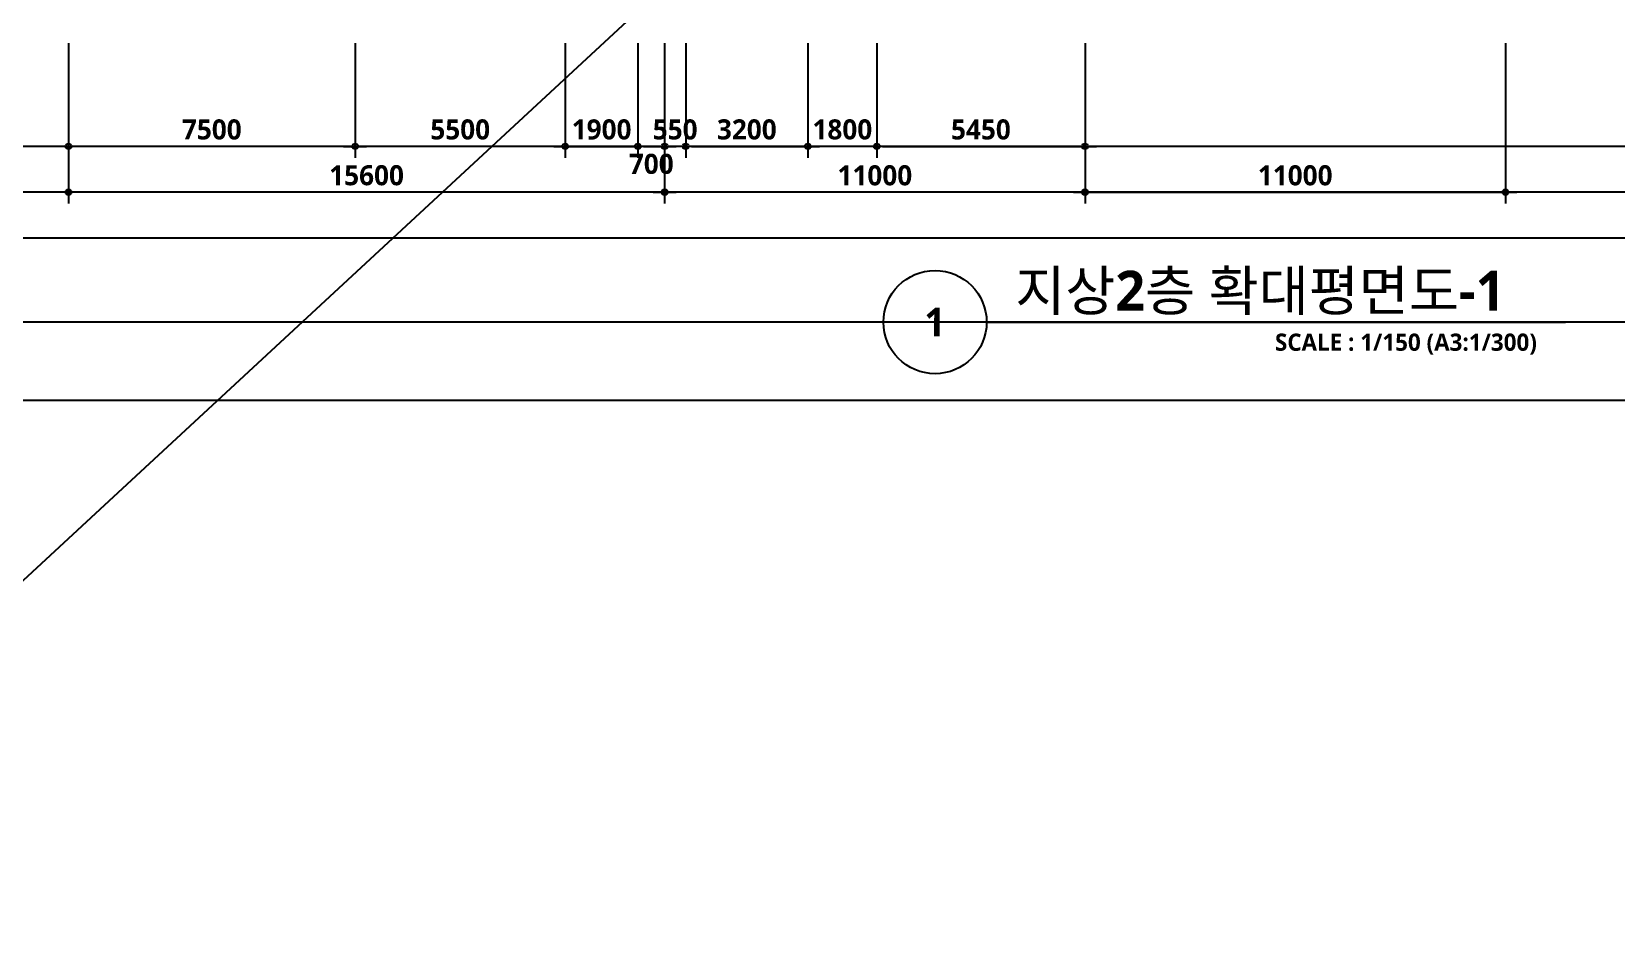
# Model space of a CAD drawing. Header units: millimetres. Extents: x -63924 to 190228206, y 0 to 456875599.
# Drawn here: x 12956 to 54423, y 380504 to 404150 of the extents above; entities that cross this region are included whole.
import ezdxf
from ezdxf.enums import TextEntityAlignment as Align

# ---------------------------------------------------------------- set-up
doc = ezdxf.new("R2010")
doc.units = ezdxf.units.MM
doc.header["$LTSCALE"] = 150
doc.header["$MEASUREMENT"] = 0
doc.header["$PDSIZE"] = -10
doc.layers.get('0').update_dxf_attribs({"linetype": 'CONTINUOUS'})
doc.layers.get('Defpoints').update_dxf_attribs({"color": 153, "linetype": 'CONTINUOUS'})
for name, color, linetype in [('A-ANNO-TITL', 7, 'CONTINUOUS'), ('A-ST-AXIS-DIM', 7, 'CONTINUOUS'), ('AA-XXXX-TXT1', 2, 'CONTINUOUS')]:
    doc.layers.add(name, color=color, linetype=linetype)
doc.layers.add('Defpoint', color=161, linetype='CONTINUOUS', plot=False)
doc.layers.add('G(그리드1)', color=185, linetype='CONTINUOUS', plot=False)
doc.styles.add('SH_대대리576', font='')
doc.styles.get('SH_대대리576').set_extended_font_data('NanumGothic', bold=True)
doc.dimstyles.new('SHP 300', dxfattribs={"dimscale": 150, "dimtxt": 3.5, "dimasz": 1, "dimexe": 2, "dimexo": 2, "dimgap": 1, "dimtad": 1, "dimdec": 0, "dimzin": 0, "dimdsep": 46, "dimtxsty": 'SH_대대리576', "dimblk": 'DIMDOT', "dimcen": 0.09, "dimclrt": 3, "dimadec": 0, "dimazin": 1, "dimtfac": 1, "dimtdec": 0, "dimtix": 1, "dimtmove": 2, "dimatfit": 0, "dimldrblk": 'DIMDOT', "dimfxl": 1, "dimtolj": 1, "dimtzin": 0, "dimarcsym": 0})

# ---------------------------------------------------------------- blocks, each defined once
blk = doc.blocks.new('*U12')
at = {"layer": 'A-ANNO-TITL'}
blk.add_line((0, 0), (5050, 0), dxfattribs=at)
blk.add_circle((-450, 0), 450, dxfattribs=at)
at = {"layer": 'AA-XXXX-TXT1', "style": 'SH_대대리576'}
blk.add_attdef('DWG.TITLE', (250, 100), '', height=350, dxfattribs=at)
at = {"layer": 'AA-XXXX-TXT1', "color": 7, "style": 'SH_대대리576'}
blk.add_attdef('NO1', text='', height=300, dxfattribs=at).set_placement((-450, 0), align=Align.MIDDLE)
at = {"layer": 'AA-XXXX-TXT1', "style": 'SH_대대리576'}
blk.add_attdef('SCALE', text='', height=150, dxfattribs=at).set_placement((4800, -100), align=Align.TOP_RIGHT)
blk = doc.blocks.new('DIMDOT')
at = {"color": 0}
blk.add_line((-2, 0), (2, 0), dxfattribs=at)
for radius in [0.5, 0.25]:
    blk.add_circle((0, 0), radius, dxfattribs=at)
blk = doc.blocks.new('*D1078')
at = {"layer": 'A-ST-AXIS-DIM', "color": 0, "lineweight": -2, "transparency": 16777216}
for p, q in [((13920, 403850), (13920, 400850)), ((21420, 403850), (21420, 400850)), ((21270, 401150), (14070, 401150))]:
    blk.add_line(p, q, dxfattribs=at)
at = {"layer": 'Defpoints', "color": 0, "transparency": 16777216}
for p in [(13920, 404150), (21420, 404150), (13920, 401150)]:
    blk.add_point(p, dxfattribs=at)
at = {"layer": 'A-ST-AXIS-DIM', "color": 0, "linetype": 'ByBlock', "lineweight": -2, "transparency": 16777216, "xscale": 150, "yscale": 150, "zscale": 150, "rotation": 180}
blk.add_blockref('DIMDOT', (13920, 401150), dxfattribs=at)
at = {"layer": 'A-ST-AXIS-DIM', "color": 0, "linetype": 'ByBlock', "lineweight": -2, "transparency": 16777216, "xscale": 150, "yscale": 150, "zscale": 150}
blk.add_blockref('DIMDOT', (21420, 401150), dxfattribs=at)
at = {"layer": 'A-ST-AXIS-DIM', "color": 3, "transparency": 16777216, "insert": (17670, 401589), "char_height": 525, "attachment_point": 5, "style": 'SH_대대리576'}
blk.add_mtext('\\A1;7500', dxfattribs=at)
blk = doc.blocks.new('*D1079')
at = {"layer": 'A-ST-AXIS-DIM', "color": 0, "lineweight": -2, "transparency": 16777216}
for p, q in [((26920, 403850), (26920, 400850)), ((28820, 403850), (28820, 400850)), ((26770, 401150), (26620, 401150)), ((26920, 401150), (28820, 401150)), ((28970, 401150), (29120, 401150))]:
    blk.add_line(p, q, dxfattribs=at)
at = {"layer": 'Defpoints', "color": 0, "transparency": 16777216}
for p in [(26920, 404150), (28820, 404150), (28820, 401150)]:
    blk.add_point(p, dxfattribs=at)
at = {"layer": 'A-ST-AXIS-DIM', "color": 0, "linetype": 'ByBlock', "lineweight": -2, "transparency": 16777216, "xscale": 150, "yscale": 150, "zscale": 150}
blk.add_blockref('DIMDOT', (26920, 401150), dxfattribs=at)
at = {"layer": 'A-ST-AXIS-DIM', "color": 0, "linetype": 'ByBlock', "lineweight": -2, "transparency": 16777216, "xscale": 150, "yscale": 150, "zscale": 150, "rotation": 180}
blk.add_blockref('DIMDOT', (28820, 401150), dxfattribs=at)
at = {"layer": 'A-ST-AXIS-DIM', "color": 3, "transparency": 16777216, "insert": (27870, 401590), "char_height": 525, "attachment_point": 5, "style": 'SH_대대리576'}
blk.add_mtext('\\A1;1900', dxfattribs=at)
blk = doc.blocks.new('*D1080')
at = {"layer": 'A-ST-AXIS-DIM', "color": 0, "lineweight": -2, "transparency": 16777216}
for p, q in [((13920, 403850), (13920, 399650)), ((29520, 403850), (29520, 399650)), ((29370, 399950), (14070, 399950))]:
    blk.add_line(p, q, dxfattribs=at)
at = {"layer": 'Defpoints', "color": 0, "transparency": 16777216}
for p in [(13920, 404150), (29520, 404150), (13920, 399950)]:
    blk.add_point(p, dxfattribs=at)
at = {"layer": 'A-ST-AXIS-DIM', "color": 0, "linetype": 'ByBlock', "lineweight": -2, "transparency": 16777216, "xscale": 150, "yscale": 150, "zscale": 150, "rotation": 180}
blk.add_blockref('DIMDOT', (13920, 399950), dxfattribs=at)
at = {"layer": 'A-ST-AXIS-DIM', "color": 0, "linetype": 'ByBlock', "lineweight": -2, "transparency": 16777216, "xscale": 150, "yscale": 150, "zscale": 150}
blk.add_blockref('DIMDOT', (29520, 399950), dxfattribs=at)
at = {"layer": 'A-ST-AXIS-DIM', "color": 3, "transparency": 16777216, "insert": (21720, 400390), "char_height": 525, "attachment_point": 5, "style": 'SH_대대리576'}
blk.add_mtext('\\A1;15600', dxfattribs=at)
blk = doc.blocks.new('*D1081')
at = {"layer": 'A-ST-AXIS-DIM', "color": 0, "lineweight": -2, "transparency": 16777216}
for p, q in [((29520, 403850), (29520, 399650)), ((40520, 403850), (40520, 399650)), ((40370, 399950), (29670, 399950))]:
    blk.add_line(p, q, dxfattribs=at)
at = {"layer": 'Defpoints', "color": 0, "transparency": 16777216}
for p in [(29520, 404150), (40520, 404150), (29520, 399950)]:
    blk.add_point(p, dxfattribs=at)
at = {"layer": 'A-ST-AXIS-DIM', "color": 0, "linetype": 'ByBlock', "lineweight": -2, "transparency": 16777216, "xscale": 150, "yscale": 150, "zscale": 150, "rotation": 180}
blk.add_blockref('DIMDOT', (29520, 399950), dxfattribs=at)
at = {"layer": 'A-ST-AXIS-DIM', "color": 0, "linetype": 'ByBlock', "lineweight": -2, "transparency": 16777216, "xscale": 150, "yscale": 150, "zscale": 150}
blk.add_blockref('DIMDOT', (40520, 399950), dxfattribs=at)
at = {"layer": 'A-ST-AXIS-DIM', "color": 3, "transparency": 16777216, "insert": (35020, 400388), "char_height": 525, "attachment_point": 5, "style": 'SH_대대리576'}
blk.add_mtext('\\A1;11000', dxfattribs=at)
blk = doc.blocks.new('*D1082')
at = {"layer": 'A-ST-AXIS-DIM', "color": 0, "lineweight": -2, "transparency": 16777216}
for p, q in [((40520, 403850), (40520, 399650)), ((51520, 403850), (51520, 399650)), ((40670, 399950), (51370, 399950))]:
    blk.add_line(p, q, dxfattribs=at)
at = {"layer": 'Defpoints', "color": 0, "transparency": 16777216}
for p in [(40520, 404150), (51520, 404150), (51520, 399950)]:
    blk.add_point(p, dxfattribs=at)
at = {"layer": 'A-ST-AXIS-DIM', "color": 0, "linetype": 'ByBlock', "lineweight": -2, "transparency": 16777216, "xscale": 150, "yscale": 150, "zscale": 150, "rotation": 180}
blk.add_blockref('DIMDOT', (40520, 399950), dxfattribs=at)
at = {"layer": 'A-ST-AXIS-DIM', "color": 0, "linetype": 'ByBlock', "lineweight": -2, "transparency": 16777216, "xscale": 150, "yscale": 150, "zscale": 150}
blk.add_blockref('DIMDOT', (51520, 399950), dxfattribs=at)
at = {"layer": 'A-ST-AXIS-DIM', "color": 3, "transparency": 16777216, "insert": (46020, 400388), "char_height": 525, "attachment_point": 5, "style": 'SH_대대리576'}
blk.add_mtext('\\A1;11000', dxfattribs=at)
blk = doc.blocks.new('*D1083')
at = {"layer": 'A-ST-AXIS-DIM', "color": 0, "lineweight": -2, "transparency": 16777216}
for p, q in [((51520, 403850), (51520, 399650)), ((62520, 403850), (62520, 399650)), ((62370, 399950), (51670, 399950))]:
    blk.add_line(p, q, dxfattribs=at)
at = {"layer": 'Defpoints', "color": 0, "transparency": 16777216}
for p in [(51520, 404150), (62520, 404150), (51520, 399950)]:
    blk.add_point(p, dxfattribs=at)
at = {"layer": 'A-ST-AXIS-DIM', "color": 0, "linetype": 'ByBlock', "lineweight": -2, "transparency": 16777216, "xscale": 150, "yscale": 150, "zscale": 150, "rotation": 180}
blk.add_blockref('DIMDOT', (51520, 399950), dxfattribs=at)
at = {"layer": 'A-ST-AXIS-DIM', "color": 0, "linetype": 'ByBlock', "lineweight": -2, "transparency": 16777216, "xscale": 150, "yscale": 150, "zscale": 150}
blk.add_blockref('DIMDOT', (62520, 399950), dxfattribs=at)
at = {"layer": 'A-ST-AXIS-DIM', "color": 3, "transparency": 16777216, "insert": (57020, 400388), "char_height": 525, "attachment_point": 5, "style": 'SH_대대리576'}
blk.add_mtext('\\A1;11000', dxfattribs=at)
blk = doc.blocks.new('*D1085')
at = {"layer": 'A-ST-AXIS-DIM', "color": 0, "lineweight": -2, "transparency": 16777216}
for p, q in [((28820, 403850), (28820, 400850)), ((29520, 403850), (29520, 400850)), ((28970, 401150), (29370, 401150))]:
    blk.add_line(p, q, dxfattribs=at)
at = {"layer": 'Defpoints', "color": 0, "transparency": 16777216}
for p in [(28820, 404150), (29520, 404150), (29520, 401150)]:
    blk.add_point(p, dxfattribs=at)
at = {"layer": 'A-ST-AXIS-DIM', "color": 0, "linetype": 'ByBlock', "lineweight": -2, "transparency": 16777216, "xscale": 150, "yscale": 150, "zscale": 150, "rotation": 180}
blk.add_blockref('DIMDOT', (28820, 401150), dxfattribs=at)
at = {"layer": 'A-ST-AXIS-DIM', "color": 0, "linetype": 'ByBlock', "lineweight": -2, "transparency": 16777216, "xscale": 150, "yscale": 150, "zscale": 150}
blk.add_blockref('DIMDOT', (29520, 401150), dxfattribs=at)
at = {"layer": 'A-ST-AXIS-DIM', "color": 3, "transparency": 16777216, "insert": (29170, 400688), "char_height": 525, "attachment_point": 5, "style": 'SH_대대리576'}
blk.add_mtext('\\A1;700', dxfattribs=at)
blk = doc.blocks.new('*D1089')
at = {"layer": 'A-ST-AXIS-DIM', "color": 0, "lineweight": -2, "transparency": 16777216}
for p, q in [((30070, 403850), (30070, 400850)), ((33270, 403850), (33270, 400850)), ((30220, 401150), (33120, 401150))]:
    blk.add_line(p, q, dxfattribs=at)
at = {"layer": 'Defpoints', "color": 0, "transparency": 16777216}
for p in [(30070, 404150), (33270, 404150), (33270, 401150)]:
    blk.add_point(p, dxfattribs=at)
at = {"layer": 'A-ST-AXIS-DIM', "color": 0, "linetype": 'ByBlock', "lineweight": -2, "transparency": 16777216, "xscale": 150, "yscale": 150, "zscale": 150, "rotation": 180}
blk.add_blockref('DIMDOT', (30070, 401150), dxfattribs=at)
at = {"layer": 'A-ST-AXIS-DIM', "color": 0, "linetype": 'ByBlock', "lineweight": -2, "transparency": 16777216, "xscale": 150, "yscale": 150, "zscale": 150}
blk.add_blockref('DIMDOT', (33270, 401150), dxfattribs=at)
at = {"layer": 'A-ST-AXIS-DIM', "color": 3, "transparency": 16777216, "insert": (31670, 401590), "char_height": 525, "attachment_point": 5, "style": 'SH_대대리576'}
blk.add_mtext('\\A1;3200', dxfattribs=at)
blk = doc.blocks.new('*D1090')
at = {"layer": 'A-ST-AXIS-DIM', "color": 0, "lineweight": -2, "transparency": 16777216}
for p, q in [((33270, 403850), (33270, 400850)), ((35070, 403850), (35070, 400850)), ((33120, 401150), (32970, 401150)), ((35070, 401150), (33270, 401150)), ((35220, 401150), (35370, 401150))]:
    blk.add_line(p, q, dxfattribs=at)
at = {"layer": 'Defpoints', "color": 0, "transparency": 16777216}
for p in [(33270, 404150), (35070, 404150), (33270, 401150)]:
    blk.add_point(p, dxfattribs=at)
at = {"layer": 'A-ST-AXIS-DIM', "color": 0, "linetype": 'ByBlock', "lineweight": -2, "transparency": 16777216, "xscale": 150, "yscale": 150, "zscale": 150}
blk.add_blockref('DIMDOT', (33270, 401150), dxfattribs=at)
at = {"layer": 'A-ST-AXIS-DIM', "color": 0, "linetype": 'ByBlock', "lineweight": -2, "transparency": 16777216, "xscale": 150, "yscale": 150, "zscale": 150, "rotation": 180}
blk.add_blockref('DIMDOT', (35070, 401150), dxfattribs=at)
at = {"layer": 'A-ST-AXIS-DIM', "color": 3, "transparency": 16777216, "insert": (34170, 401590), "char_height": 525, "attachment_point": 5, "style": 'SH_대대리576'}
blk.add_mtext('\\A1;1800', dxfattribs=at)
blk = doc.blocks.new('*D1091')
at = {"layer": 'A-ST-AXIS-DIM', "color": 0, "lineweight": -2, "transparency": 16777216}
for p, q in [((35070, 403850), (35070, 400850)), ((40520, 403850), (40520, 400850)), ((35220, 401150), (40370, 401150))]:
    blk.add_line(p, q, dxfattribs=at)
at = {"layer": 'Defpoints', "color": 0, "transparency": 16777216}
for p in [(35070, 404150), (40520, 404150), (40520, 401150)]:
    blk.add_point(p, dxfattribs=at)
at = {"layer": 'A-ST-AXIS-DIM', "color": 0, "linetype": 'ByBlock', "lineweight": -2, "transparency": 16777216, "xscale": 150, "yscale": 150, "zscale": 150, "rotation": 180}
blk.add_blockref('DIMDOT', (35070, 401150), dxfattribs=at)
at = {"layer": 'A-ST-AXIS-DIM', "color": 0, "linetype": 'ByBlock', "lineweight": -2, "transparency": 16777216, "xscale": 150, "yscale": 150, "zscale": 150}
blk.add_blockref('DIMDOT', (40520, 401150), dxfattribs=at)
at = {"layer": 'A-ST-AXIS-DIM', "color": 3, "transparency": 16777216, "insert": (37795, 401589), "char_height": 525, "attachment_point": 5, "style": 'SH_대대리576'}
blk.add_mtext('\\A1;5450', dxfattribs=at)
blk = doc.blocks.new('*D1092')
at = {"layer": 'A-ST-AXIS-DIM', "color": 0, "lineweight": -2, "transparency": 16777216}
for p, q in [((21420, 403850), (21420, 400850)), ((26920, 403850), (26920, 400850)), ((26770, 401150), (21570, 401150))]:
    blk.add_line(p, q, dxfattribs=at)
at = {"layer": 'Defpoints', "color": 0, "transparency": 16777216}
for p in [(21420, 404150), (26920, 404150), (21420, 401150)]:
    blk.add_point(p, dxfattribs=at)
at = {"layer": 'A-ST-AXIS-DIM', "color": 0, "linetype": 'ByBlock', "lineweight": -2, "transparency": 16777216, "xscale": 150, "yscale": 150, "zscale": 150, "rotation": 180}
blk.add_blockref('DIMDOT', (21420, 401150), dxfattribs=at)
at = {"layer": 'A-ST-AXIS-DIM', "color": 0, "linetype": 'ByBlock', "lineweight": -2, "transparency": 16777216, "xscale": 150, "yscale": 150, "zscale": 150}
blk.add_blockref('DIMDOT', (26920, 401150), dxfattribs=at)
at = {"layer": 'A-ST-AXIS-DIM', "color": 3, "transparency": 16777216, "insert": (24170, 401589), "char_height": 525, "attachment_point": 5, "style": 'SH_대대리576'}
blk.add_mtext('\\A1;5500', dxfattribs=at)
blk = doc.blocks.new('*D1093')
at = {"layer": 'A-ST-AXIS-DIM', "color": 0, "lineweight": -2, "transparency": 16777216}
for p, q in [((29520, 403850), (29520, 400850)), ((30070, 403850), (30070, 400850)), ((29370, 401150), (29220, 401150)), ((30070, 401150), (29520, 401150)), ((30220, 401150), (30370, 401150))]:
    blk.add_line(p, q, dxfattribs=at)
at = {"layer": 'Defpoints', "color": 0, "transparency": 16777216}
for p in [(29520, 404150), (30070, 404150), (29520, 401150)]:
    blk.add_point(p, dxfattribs=at)
at = {"layer": 'A-ST-AXIS-DIM', "color": 0, "linetype": 'ByBlock', "lineweight": -2, "transparency": 16777216, "xscale": 150, "yscale": 150, "zscale": 150}
blk.add_blockref('DIMDOT', (29520, 401150), dxfattribs=at)
at = {"layer": 'A-ST-AXIS-DIM', "color": 0, "linetype": 'ByBlock', "lineweight": -2, "transparency": 16777216, "xscale": 150, "yscale": 150, "zscale": 150, "rotation": 180}
blk.add_blockref('DIMDOT', (30070, 401150), dxfattribs=at)
at = {"layer": 'A-ST-AXIS-DIM', "color": 3, "transparency": 16777216, "insert": (29795, 401589), "char_height": 525, "attachment_point": 5, "style": 'SH_대대리576'}
blk.add_mtext('\\A1;550', dxfattribs=at)

msp = doc.modelspace()

# ---------------------------------------------------------------- linework, layer by layer
at = {"layer": 'Defpoint'}
msp.add_line((29520, 405350), (0, 378000), dxfattribs=at)
msp.add_lwpolyline([(3000, 501000), (86100, 501000), (86100, 394500), (3000, 394500)], close=True, dxfattribs=at)
at = {"layer": 'G(그리드1)'}
for points in [[(6120, 497950), (84920, 497950), (84920, 396550), (6120, 396550)], [(7320, 496750), (83720, 496750), (83720, 398750), (7320, 398750)], [(8520, 495550), (82520, 495550), (82520, 399950), (8520, 399950)], [(9720, 494350), (81320, 494350), (81320, 401150), (9720, 401150)]]:
    msp.add_lwpolyline(points, close=True, dxfattribs=at)

# ---------------------------------------------------------------- block references
ref = msp.add_blockref('*U12', (37944.9, 396550), dxfattribs=dict(xscale=3, yscale=3, zscale=3))
ref.add_attrib('SCALE', 'SCALE : 1/150 (A3:1/300)', dxfattribs={"layer": 'A-ANNO-TITL', "height": 450, "style": 'SH_대대리576'}).set_placement((52345.1, 396250), align=Align.TOP_RIGHT)
ref.add_attrib('DWG.TITLE', '지상2층 확대평면도-1', (38694.9, 396850), dxfattribs={"layer": 'A-ANNO-TITL', "height": 1043.723, "style": 'SH_대대리576'})
ref.add_attrib('NO1', '1', dxfattribs={"layer": 'A-ANNO-TITL', "color": 7, "height": 750, "style": 'SH_대대리576'}).set_placement((36594.9, 396550), align=Align.MIDDLE)

# ---------------------------------------------------------------- dimensions: what is measured, and where the dimension line sits
at = {"layer": 'A-ST-AXIS-DIM'}
dim = msp.add_linear_dim(base=(13920, 401150), p1=(21420, 404150), p2=(13920, 404150), dimstyle='SHP 300', dxfattribs=at)
dim.commit()
dim.dimension.update_dxf_attribs({"geometry": '*D1078', "text_midpoint": (17670, 401588.6)})
for base, p1, p2, picture, middle in [((13920, 399950), (29520, 404150), (13920, 404150), '*D1080', (21720, 400389.7)), ((21420, 401150), (26920, 404150), (21420, 404150), '*D1092', (24170, 401588.6)), ((29520, 401150), (30070, 404150), (29520, 404150), '*D1093', (29795, 401588.6)), ((29520, 399950), (40520, 404150), (29520, 404150), '*D1081', (35020, 400387.9)), ((33270, 401150), (35070, 404150), (33270, 404150), '*D1090', (34170, 401589.7)), ((51520, 399950), (62520, 404150), (51520, 404150), '*D1083', (57020, 400387.9))]:
    dim = msp.add_linear_dim(base=base, p1=p1, p2=p2, dimstyle='SHP 300', override={"dimtxsty": 'SH_대대리576', "dimldrblk": 'DIMDOT'}, dxfattribs=at)
    dim.commit()
    dim.dimension.update_dxf_attribs({"geometry": picture, "text_midpoint": middle})
for base, p1, p2, picture, middle in [((28820, 401150), (26920, 404150), (28820, 404150), '*D1079', (27870, 401589.7)), ((33270, 401150), (30070, 404150), (33270, 404150), '*D1089', (31670, 401589.7)), ((40520, 401150), (35070, 404150), (40520, 404150), '*D1091', (37795, 401588.6)), ((51520, 399950), (40520, 404150), (51520, 404150), '*D1082', (46020, 400387.9))]:
    dim = msp.add_linear_dim(base=base, p1=p1, p2=p2, angle=180, dimstyle='SHP 300', override={"dimtxsty": 'SH_대대리576', "dimldrblk": 'DIMDOT'}, dxfattribs=at)
    dim.commit()
    dim.dimension.update_dxf_attribs({"geometry": picture, "text_midpoint": middle})
dim = msp.add_linear_dim(base=(29520, 401150), p1=(28820, 404150), p2=(29520, 404150), angle=180, dimstyle='SHP 300', override={"dimtxsty": 'SH_대대리576', "dimldrblk": 'DIMDOT'}, dxfattribs=at)
dim.commit()
dim.dimension.update_dxf_attribs({"geometry": '*D1085', "text_midpoint": (29170, 400687.9), "dimtype": 160})

doc.saveas('drawing.dxf')
